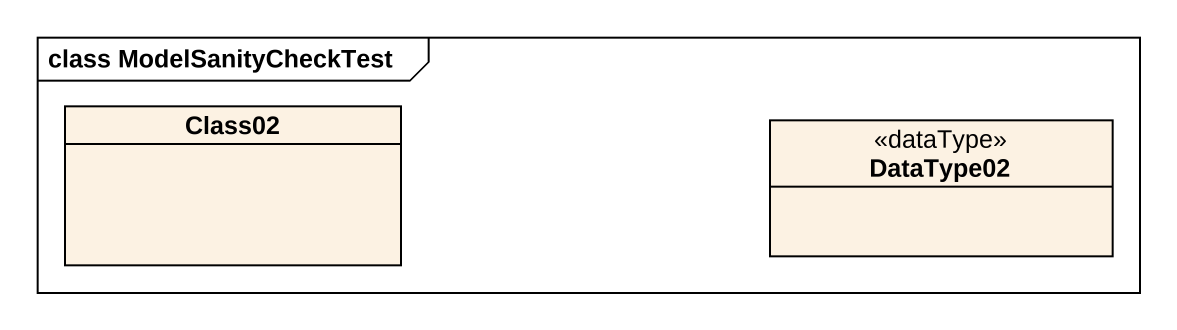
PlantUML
@startuml
mainframe class ModelSanityCheckTest
hide circle
hide empty members
class Class02
class DataType02 <<dataType>>
@enduml
